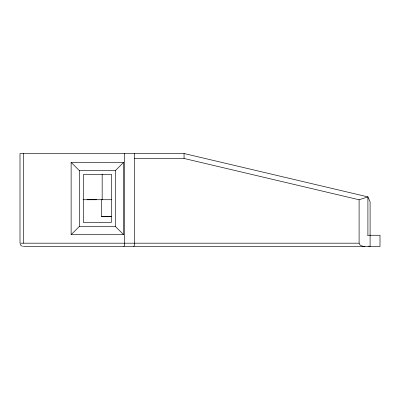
<?xml version="1.0" encoding="UTF-8"?>
<svg xmlns="http://www.w3.org/2000/svg" width="400" height="400" viewBox="0 0 400 400"><rect width="100%" height="100%" fill="white"/><g stroke="black" fill="none" stroke-linecap="round" stroke-linejoin="round"><path stroke-width="0.6" d="M123.605 234.655L115.355 226.4L115.355 170.63L123.605 162.375L71.13 162.375L71.13 234.655L123.605 234.655L123.605 162.375M71.13 234.655L79.38 226.4L79.38 170.63L71.13 162.375M123.865 246.485L124.415 245.515L124.645 243.185L124.645 153.515M133.765 246.485L134.315 245.515L134.545 243.185L134.545 153.515M134.545 158.465L184.05 158.465L359.1 199.77L367.9 196.895L370.1 201.85L370.1 246.485M367.9 235.265L367.9 196.895L184.05 153.515L20 153.515L20 243.185L359.1 243.185C359.53 245.79 362.745 246.415 364.965 246.485M79.38 170.63L115.355 170.63M87.64 199.725L87.02 199.725L96.26 199.73L95.64 199.73M82.95 199.72L111.645 199.72M101.54 199.725L101.555 216.555L111.405 216.545M101.555 216.545L111.41 216.545M79.38 226.4L115.355 226.4M367.605 235.265L380 235.265L380 246.485L23.3 246.485M369.365 246.485L368.63 246.04M22.445 246.37L20.965 245.515L20.11 244.035M359.1 199.77L359.1 243.185M184.05 153.515L184.05 158.465M102.17 174.12L102.17 199.72M23.3 153.515L23.3 243.185M111.39 174.59L83.34 174.59L83.34 222.44L111.39 222.44L111.39 174.59"/></g></svg>
